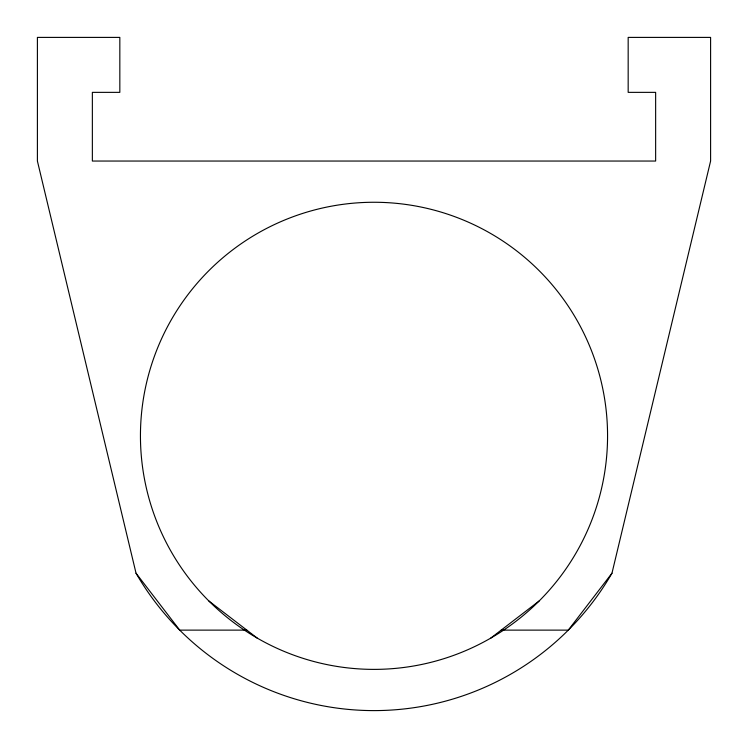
<?xml version="1.0" encoding="UTF-8"?>
<svg xmlns="http://www.w3.org/2000/svg" width="748" height="748" viewBox="0 0 748 748"><rect width="100%" height="100%" fill="white"/><g stroke="black" fill="none" stroke-linecap="round" stroke-linejoin="round"><path stroke-width="1.12" d="M501.169 630.125L568.293 630.125L611.967 573.211L710.6 161.044L710.6 37.4L628.17 37.4L628.17 92.359L655.641 92.359L655.641 161.044L92.359 161.044L92.359 92.359L119.83 92.359L119.83 37.4L37.4 37.4L37.4 161.044L136.033 573.211L179.707 630.125L246.831 630.125M490.781 638.091L539.149 600.971M208.851 600.971L257.219 638.091A233.563 233.563 0 0 0 607.563 435.822A233.563 233.563 0 0 0 257.219 233.554A233.563 233.563 0 0 0 257.219 638.091M611.967 573.211A274.778 274.778 0 0 1 136.033 573.211"/></g></svg>
